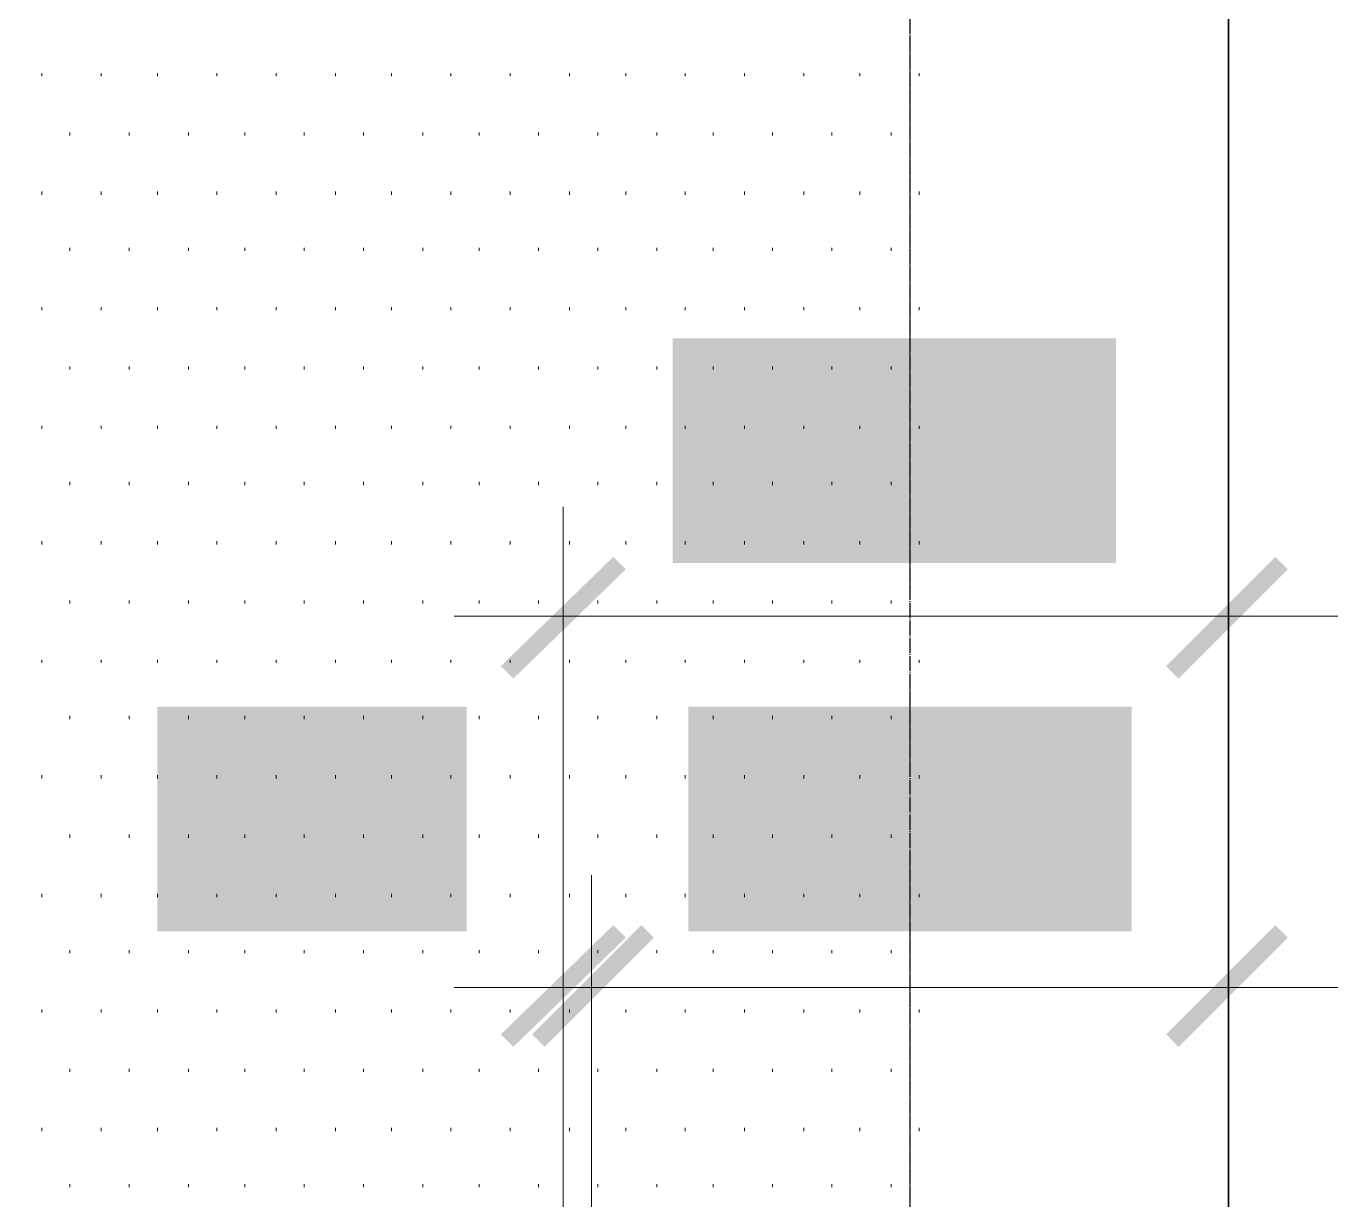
# Model space of a CAD drawing. Header units: millimetres. Extents: x -383313 to -161684, y -117025 to 99224.
# Drawn here: x -321713 to -319935, y -22596 to -21004 of the extents above; entities that cross this region are included whole.
import ezdxf

# ---------------------------------------------------------------- set-up
doc = ezdxf.new("R2010")
doc.units = ezdxf.units.MM
doc.header["$MEASUREMENT"] = 0
doc.linetypes.add('PS-GOST2.303 5', pattern=[24, 20, -1.5, 1, -1.5])
for name, color, linetype in [('PDF_Geometry', 7, 'Continuous'), ('PDF_Solid Fills', 7, 'Continuous'), ('PS_Оси', 5, 'PS-GOST2.303 5')]:
    doc.layers.add(name, color=color, linetype=linetype)

# ---------------------------------------------------------------- blocks, each defined once
blk = doc.blocks.new('A$Cf5759c35')
at = {"layer": 'PDF_Solid Fills'}
for points in [[(37731.5, -3187.7), (37731.5, -3187.7), (37710.4, -3187.7), (37701.9, -3191.9), (37697.7, -3191.9), (37689.2, -3196.2), (37685, -3200.4), (37680.7, -3204.6), (37676.5, -3208.9), (37735.8, -3213.1), (37740, -3213.1), (37748.5, -3213.1), (37752.7, -3217.3), (37756.9, -3217.3), (37765.4, -3221.6), (37769.6, -3225.8), (37769.6, -3230), (37773.9, -3234.3), (37778.1, -3242.7), (37782.3, -3247), (37782.3, -3255.4), (37782.3, -3259.7), (37782.3, -3268.1), (37782.3, -3272.4), (37782.3, -3280.8), (37782.3, -3289.3), (37778.1, -3293.5), (37778.1, -3302), (37773.9, -3306.2), (37769.6, -3310.5), (37765.4, -3314.7), (37761.2, -3318.9), (37786.6, -3318.9), (37786.6, -3327.4), (37786.6, -3327.4), (37786.6, -3335.9), (37786.6, -3344.3), (37786.6, -3348.6), (37782.3, -3357), (37782.3, -3365.5), (37782.3, -3365.5), (37778.1, -3374), (37778.1, -3382.4), (37773.9, -3386.7), (37769.6, -3390.9), (37769.6, -3395.1), (37765.4, -3399.4), (37756.9, -3407.8), (37752.7, -3412.1), (37748.5, -3412.1), (37744.2, -3416.3), (37735.8, -3416.3), (37727.3, -3416.3), (37786.6, -3420.5), (37790.8, -3416.3), (37795, -3407.8), (37799.3, -3403.6), (37799.3, -3395.1), (37803.5, -3390.9), (37807.7, -3382.4), (37807.7, -3382.4), (37807.7, -3378.2), (37812, -3374), (37812, -3365.5), (37812, -3361.3), (37816.2, -3352.8), (37816.2, -3348.6), (37816.2, -3340.1), (37816.2, -3331.6), (37816.2, -3323.2), (37816.2, -3314.7), (37816.2, -3306.2), (37816.2, -3306.2), (37816.2, -3297.8), (37816.2, -3289.3), (37816.2, -3280.8), (37816.2, -3272.4), (37816.2, -3263.9), (37812, -3259.7), (37812, -3251.2), (37812, -3247), (37807.7, -3242.7), (37807.7, -3238.5), (37807.7, -3234.3), (37803.5, -3230), (37799.3, -3221.6), (37795, -3217.3), (37790.8, -3213.1), (37786.6, -3208.9), (37782.3, -3204.6), (37778.1, -3200.4), (37769.6, -3196.2), (37765.4, -3191.9), (37756.9, -3191.9), (37752.7, -3187.7), (37744.2, -3187.7), (37740, -3187.7)], [(37930.5, -3187.7), (37930.5, -3187.7), (37905.1, -3187.7), (37900.9, -3191.9), (37896.6, -3191.9), (37888.2, -3196.2), (37883.9, -3200.4), (37883.9, -3200.4), (37879.7, -3204.6), (37875.5, -3213.1), (37930.5, -3213.1), (37930.5, -3213.1), (37939, -3213.1), (37943.2, -3213.1), (37951.7, -3217.3), (37955.9, -3221.6), (37960.1, -3225.8), (37964.4, -3234.3), (37964.4, -3234.3), (37968.6, -3238.5), (37968.6, -3242.7), (37972.8, -3247), (37972.8, -3251.2), (37972.8, -3255.4), (37977.1, -3263.9), (37977.1, -3272.4), (37977.1, -3276.6), (37977.1, -3285.1), (37977.1, -3293.5), (37977.1, -3306.2), (37977.1, -3314.7), (37977.1, -3314.7), (37977.1, -3327.4), (37977.1, -3335.9), (37977.1, -3344.3), (37977.1, -3352.8), (37977.1, -3357), (37977.1, -3365.5), (37972.8, -3374), (37972.8, -3378.2), (37972.8, -3382.4), (37968.6, -3386.7), (37968.6, -3390.9), (37964.4, -3395.1), (37964.4, -3399.4), (37960.1, -3403.6), (37951.7, -3407.8), (37947.4, -3412.1), (37943.2, -3416.3), (37934.7, -3416.3), (37930.5, -3416.3), (37875.5, -3420.5), (37879.7, -3424.8), (37883.9, -3429), (37888.2, -3433.2), (37896.6, -3433.2), (37900.9, -3437.5), (37909.3, -3437.5), (37913.6, -3441.7), (37922, -3441.7), (37930.5, -3441.7), (37930.5, -3441.7), (37939, -3441.7), (37943.2, -3441.7), (37951.7, -3437.5), (37955.9, -3437.5), (37964.4, -3433.2), (37968.6, -3429), (37972.8, -3429), (37977.1, -3424.8), (37981.3, -3420.5), (37985.5, -3416.3), (37989.8, -3412.1), (37994, -3403.6), (37994, -3399.4), (37998.2, -3390.9), (38002.5, -3386.7), (38002.5, -3382.4), (38002.5, -3378.2), (38006.7, -3374), (38006.7, -3365.5), (38006.7, -3361.3), (38006.7, -3352.8), (38010.9, -3344.3), (38010.9, -3340.1), (38010.9, -3331.6), (38010.9, -3323.2), (38010.9, -3314.7), (38010.9, -3310.5), (38010.9, -3302), (38010.9, -3293.5), (38010.9, -3285.1), (38010.9, -3280.8), (38006.7, -3272.4), (38006.7, -3268.1), (38006.7, -3259.7), (38006.7, -3255.4), (38002.5, -3247), (38002.5, -3242.7), (37998.2, -3234.3), (37994, -3230), (37994, -3221.6), (37989.8, -3217.3), (37989.8, -3217.3), (37985.5, -3213.1), (37981.3, -3208.9), (37977.1, -3200.4), (37968.6, -3196.2), (37964.4, -3196.2), (37964.4, -3191.9), (37955.9, -3191.9), (37951.7, -3187.7), (37943.2, -3187.7), (37934.7, -3187.7)], [(38125.2, -3187.7), (38125.2, -3187.7), (38099.8, -3187.7), (38095.6, -3191.9), (38091.4, -3191.9), (38082.9, -3196.2), (38078.7, -3200.4), (38078.7, -3200.4), (38074.4, -3204.6), (38070.2, -3213.1), (38125.2, -3213.1), (38125.2, -3213.1), (38133.7, -3213.1), (38137.9, -3213.1), (38146.4, -3217.3), (38150.6, -3221.6), (38154.9, -3225.8), (38159.1, -3234.3), (38159.1, -3234.3), (38163.3, -3238.5), (38163.3, -3242.7), (38167.6, -3247), (38167.6, -3251.2), (38167.6, -3255.4), (38171.8, -3263.9), (38171.8, -3272.4), (38171.8, -3276.6), (38171.8, -3285.1), (38171.8, -3293.5), (38171.8, -3306.2), (38171.8, -3314.7), (38171.8, -3314.7), (38171.8, -3327.4), (38171.8, -3335.9), (38171.8, -3344.3), (38171.8, -3352.8), (38171.8, -3357), (38171.8, -3365.5), (38167.6, -3374), (38167.6, -3378.2), (38167.6, -3382.4), (38163.3, -3386.7), (38163.3, -3390.9), (38159.1, -3395.1), (38159.1, -3399.4), (38154.9, -3403.6), (38146.4, -3407.8), (38142.2, -3412.1), (38137.9, -3416.3), (38129.5, -3416.3), (38125.2, -3416.3), (38070.2, -3420.5), (38074.4, -3424.8), (38078.7, -3429), (38082.9, -3433.2), (38091.4, -3433.2), (38095.6, -3437.5), (38104.1, -3437.5), (38108.3, -3441.7), (38116.8, -3441.7), (38125.2, -3441.7), (38125.2, -3441.7), (38133.7, -3441.7), (38137.9, -3441.7), (38146.4, -3437.5), (38150.6, -3437.5), (38159.1, -3433.2), (38163.3, -3429), (38167.6, -3429), (38171.8, -3424.8), (38176, -3420.5), (38180.3, -3416.3), (38184.5, -3412.1), (38188.7, -3403.6), (38188.7, -3399.4), (38193, -3390.9), (38197.2, -3386.7), (38197.2, -3382.4), (38197.2, -3378.2), (38201.4, -3374), (38201.4, -3365.5), (38201.4, -3361.3), (38201.4, -3352.8), (38205.7, -3344.3), (38205.7, -3340.1), (38205.7, -3331.6), (38205.7, -3323.2), (38205.7, -3314.7), (38205.7, -3310.5), (38205.7, -3302), (38205.7, -3293.5), (38205.7, -3285.1), (38205.7, -3280.8), (38201.4, -3272.4), (38201.4, -3268.1), (38201.4, -3259.7), (38201.4, -3255.4), (38197.2, -3247), (38197.2, -3242.7), (38193, -3234.3), (38188.7, -3230), (38188.7, -3221.6), (38184.5, -3217.3), (38184.5, -3217.3), (38180.3, -3213.1), (38176, -3208.9), (38171.8, -3200.4), (38163.3, -3196.2), (38159.1, -3196.2), (38159.1, -3191.9), (38150.6, -3191.9), (38146.4, -3187.7), (38137.9, -3187.7), (38129.5, -3187.7)], [(37676.5, -3208.9), (37672.3, -3213.1), (37668, -3217.3), (37663.8, -3225.8), (37659.6, -3230), (37659.6, -3234.3), (37655.3, -3242.7), (37655.3, -3247), (37655.3, -3255.4), (37651.1, -3263.9), (37651.1, -3272.4), (37651.1, -3276.6), (37655.3, -3280.8), (37655.3, -3289.3), (37655.3, -3297.8), (37659.6, -3302), (37659.6, -3310.5), (37663.8, -3314.7), (37668, -3318.9), (37668, -3327.4), (37672.3, -3331.6), (37735.8, -3327.4), (37727.3, -3327.4), (37723.1, -3323.2), (37714.6, -3323.2), (37710.4, -3318.9), (37706.1, -3314.7), (37697.7, -3310.5), (37697.7, -3310.5), (37693.4, -3306.2), (37689.2, -3297.8), (37689.2, -3293.5), (37685, -3285.1), (37685, -3280.8), (37685, -3272.4), (37685, -3263.9), (37685, -3259.7), (37689.2, -3251.2), (37689.2, -3247), (37693.4, -3238.5), (37693.4, -3234.3), (37697.7, -3230), (37706.1, -3221.6), (37710.4, -3217.3), (37714.6, -3217.3), (37723.1, -3213.1), (37727.3, -3213.1), (37735.8, -3213.1)], [(37875.5, -3213.1), (37871.2, -3217.3), (37867, -3221.6), (37862.8, -3230), (37858.5, -3234.3), (37858.5, -3242.7), (37854.3, -3242.7), (37854.3, -3251.2), (37854.3, -3255.4), (37850.1, -3263.9), (37850.1, -3268.1), (37850.1, -3276.6), (37850.1, -3280.8), (37850.1, -3289.3), (37850.1, -3297.8), (37845.8, -3306.2), (37845.8, -3314.7), (37845.8, -3318.9), (37845.8, -3327.4), (37850.1, -3335.9), (37850.1, -3344.3), (37850.1, -3352.8), (37850.1, -3361.3), (37850.1, -3365.5), (37854.3, -3374), (37854.3, -3378.2), (37858.5, -3386.7), (37858.5, -3390.9), (37862.8, -3395.1), (37862.8, -3403.6), (37867, -3407.8), (37871.2, -3412.1), (37871.2, -3416.3), (37875.5, -3420.5), (37930.5, -3416.3), (37926.3, -3416.3), (37922, -3416.3), (37913.6, -3412.1), (37909.3, -3412.1), (37905.1, -3407.8), (37896.6, -3403.6), (37892.4, -3395.1), (37892.4, -3395.1), (37892.4, -3390.9), (37888.2, -3386.7), (37888.2, -3382.4), (37883.9, -3378.2), (37883.9, -3369.7), (37883.9, -3365.5), (37879.7, -3357), (37879.7, -3348.6), (37879.7, -3340.1), (37879.7, -3331.6), (37879.7, -3323.2), (37879.7, -3314.7), (37879.7, -3306.2), (37879.7, -3297.8), (37879.7, -3289.3), (37879.7, -3280.8), (37879.7, -3272.4), (37883.9, -3268.1), (37883.9, -3259.7), (37883.9, -3255.4), (37888.2, -3247), (37888.2, -3242.7), (37892.4, -3238.5), (37892.4, -3234.3), (37896.6, -3230), (37900.9, -3225.8), (37905.1, -3221.6), (37909.3, -3217.3), (37913.6, -3213.1), (37922, -3213.1), (37930.5, -3213.1)], [(38070.2, -3213.1), (38066, -3217.3), (38061.7, -3221.6), (38057.5, -3230), (38053.3, -3234.3), (38053.3, -3242.7), (38049, -3242.7), (38049, -3251.2), (38049, -3255.4), (38044.8, -3263.9), (38044.8, -3268.1), (38044.8, -3276.6), (38044.8, -3280.8), (38044.8, -3289.3), (38044.8, -3297.8), (38040.6, -3306.2), (38040.6, -3314.7), (38040.6, -3318.9), (38040.6, -3327.4), (38044.8, -3335.9), (38044.8, -3344.3), (38044.8, -3352.8), (38044.8, -3361.3), (38044.8, -3365.5), (38049, -3374), (38049, -3378.2), (38053.3, -3386.7), (38053.3, -3390.9), (38057.5, -3395.1), (38057.5, -3403.6), (38061.7, -3407.8), (38066, -3412.1), (38066, -3416.3), (38070.2, -3420.5), (38125.2, -3416.3), (38121, -3416.3), (38116.8, -3416.3), (38108.3, -3412.1), (38104.1, -3412.1), (38099.8, -3407.8), (38091.4, -3403.6), (38087.1, -3395.1), (38087.1, -3395.1), (38087.1, -3390.9), (38082.9, -3386.7), (38082.9, -3382.4), (38078.7, -3378.2), (38078.7, -3369.7), (38078.7, -3365.5), (38074.4, -3357), (38074.4, -3348.6), (38074.4, -3340.1), (38074.4, -3331.6), (38074.4, -3323.2), (38074.4, -3314.7), (38074.4, -3306.2), (38074.4, -3297.8), (38074.4, -3289.3), (38074.4, -3280.8), (38074.4, -3272.4), (38078.7, -3268.1), (38078.7, -3259.7), (38078.7, -3255.4), (38082.9, -3247), (38082.9, -3242.7), (38087.1, -3238.5), (38087.1, -3234.3), (38091.4, -3230), (38095.6, -3225.8), (38099.8, -3221.6), (38104.1, -3217.3), (38108.3, -3213.1), (38116.8, -3213.1), (38125.2, -3213.1)], [(37761.2, -3318.9), (37752.7, -3323.2), (37740, -3323.2), (37735.8, -3327.4), (37672.3, -3331.6), (37676.5, -3331.6), (37685, -3335.9), (37689.2, -3340.1), (37693.4, -3344.3), (37701.9, -3348.6), (37706.1, -3348.6), (37714.6, -3352.8), (37718.8, -3352.8), (37727.3, -3352.8), (37727.3, -3352.8), (37735.8, -3352.8), (37744.2, -3352.8), (37748.5, -3348.6), (37756.9, -3348.6), (37761.2, -3344.3), (37761.2, -3344.3), (37769.6, -3340.1), (37773.9, -3335.9), (37778.1, -3331.6), (37782.3, -3327.4), (37786.6, -3318.9)], [(37685, -3378.2), (37659.6, -3378.2), (37659.6, -3390.9), (37663.8, -3399.4), (37663.8, -3403.6), (37668, -3412.1), (37672.3, -3416.3), (37676.5, -3420.5), (37680.7, -3424.8), (37680.7, -3429), (37689.2, -3433.2), (37693.4, -3433.2), (37697.7, -3437.5), (37706.1, -3437.5), (37714.6, -3441.7), (37718.8, -3441.7), (37727.3, -3441.7), (37731.5, -3441.7), (37740, -3441.7), (37744.2, -3441.7), (37752.7, -3437.5), (37756.9, -3437.5), (37765.4, -3433.2), (37769.6, -3429), (37778.1, -3429), (37782.3, -3424.8), (37786.6, -3420.5), (37727.3, -3416.3), (37727.3, -3416.3), (37718.8, -3416.3), (37710.4, -3412.1), (37706.1, -3412.1), (37701.9, -3407.8), (37697.7, -3403.6), (37693.4, -3399.4), (37689.2, -3390.9), (37689.2, -3386.7)], [(37092.3, -3687.2), (37066.9, -3687.2), (36952.6, -3848.1), (36952.6, -3877.7), (37062.7, -3877.7), (37062.7, -3937), (37092.3, -3937), (37092.3, -3877.7), (37126.2, -3877.7), (37126.2, -3848.1), (37092.3, -3848.1), (36982.2, -3848.1), (37062.7, -3738)], [(37092.3, -3687.2), (37062.7, -3738), (37062.7, -3848.1), (36982.2, -3848.1), (37092.3, -3848.1)], [(37240.5, -3687.2), (37240.5, -3687.2), (37215.1, -3687.2), (37210.8, -3691.5), (37206.6, -3691.5), (37198.1, -3695.7), (37193.9, -3699.9), (37193.9, -3699.9), (37189.7, -3704.2), (37185.4, -3712.6), (37240.5, -3712.6), (37240.5, -3712.6), (37248.9, -3712.6), (37253.2, -3712.6), (37261.6, -3716.9), (37265.9, -3721.1), (37270.1, -3725.3), (37274.3, -3733.8), (37274.3, -3733.8), (37278.6, -3738), (37278.6, -3742.3), (37282.8, -3746.5), (37282.8, -3750.7), (37282.8, -3755), (37287, -3763.4), (37287, -3771.9), (37287, -3776.1), (37287, -3784.6), (37287, -3793.1), (37287, -3805.8), (37287, -3814.2), (37287, -3814.2), (37287, -3826.9), (37287, -3835.4), (37287, -3843.9), (37287, -3852.3), (37287, -3856.6), (37287, -3865), (37282.8, -3873.5), (37282.8, -3877.7), (37282.8, -3882), (37278.6, -3886.2), (37278.6, -3890.4), (37274.3, -3894.7), (37274.3, -3898.9), (37270.1, -3903.1), (37261.6, -3907.4), (37257.4, -3911.6), (37253.2, -3915.8), (37244.7, -3915.8), (37240.5, -3915.8), (37185.4, -3920.1), (37189.7, -3924.3), (37193.9, -3928.5), (37198.1, -3932.8), (37206.6, -3932.8), (37210.8, -3937), (37219.3, -3937), (37223.5, -3941.2), (37232, -3941.2), (37240.5, -3941.2), (37240.5, -3941.2), (37248.9, -3941.2), (37253.2, -3941.2), (37261.6, -3937), (37265.9, -3937), (37274.3, -3932.8), (37278.6, -3928.5), (37282.8, -3928.5), (37287, -3924.3), (37291.3, -3920.1), (37295.5, -3915.8), (37299.7, -3911.6), (37304, -3903.1), (37304, -3898.9), (37308.2, -3890.4), (37312.4, -3886.2), (37312.4, -3882), (37312.4, -3877.7), (37316.7, -3873.5), (37316.7, -3865), (37316.7, -3860.8), (37316.7, -3852.3), (37320.9, -3843.9), (37320.9, -3839.6), (37320.9, -3831.2), (37320.9, -3822.7), (37320.9, -3814.2), (37320.9, -3810), (37320.9, -3801.5), (37320.9, -3793.1), (37320.9, -3784.6), (37320.9, -3780.4), (37316.7, -3771.9), (37316.7, -3767.7), (37316.7, -3759.2), (37316.7, -3755), (37312.4, -3746.5), (37312.4, -3742.3), (37308.2, -3733.8), (37304, -3729.6), (37304, -3721.1), (37299.7, -3716.9), (37299.7, -3716.9), (37295.5, -3712.6), (37291.3, -3708.4), (37287, -3699.9), (37278.6, -3695.7), (37274.3, -3695.7), (37274.3, -3691.5), (37265.9, -3691.5), (37261.6, -3687.2), (37253.2, -3687.2), (37244.7, -3687.2)], [(37756.9, -3687.2), (37731.5, -3687.2), (37723.1, -3691.5), (37718.8, -3695.7), (37714.6, -3695.7), (37710.4, -3699.9), (37701.9, -3704.2), (37701.9, -3708.4), (37697.7, -3712.6), (37693.4, -3716.9), (37689.2, -3725.3), (37685, -3729.6), (37685, -3738), (37685, -3742.3), (37685, -3750.7), (37685, -3755), (37685, -3763.4), (37685, -3767.7), (37689.2, -3776.1), (37693.4, -3780.4), (37693.4, -3780.4), (37697.7, -3788.8), (37701.9, -3793.1), (37706.1, -3793.1), (37714.6, -3797.3), (37723.1, -3801.5), (37718.8, -3801.5), (37714.6, -3805.8), (37706.1, -3805.8), (37701.9, -3810), (37693.4, -3814.2), (37689.2, -3818.5), (37685, -3822.7), (37685, -3826.9), (37680.7, -3831.2), (37680.7, -3835.4), (37676.5, -3843.9), (37676.5, -3848.1), (37672.3, -3856.6), (37672.3, -3865), (37672.3, -3873.5), (37676.5, -3877.7), (37676.5, -3886.2), (37676.5, -3890.4), (37680.7, -3898.9), (37685, -3903.1), (37689.2, -3907.4), (37693.4, -3915.8), (37697.7, -3920.1), (37756.9, -3915.8), (37748.5, -3915.8), (37744.2, -3915.8), (37735.8, -3911.6), (37731.5, -3907.4), (37723.1, -3907.4), (37718.8, -3903.1), (37714.6, -3894.7), (37710.4, -3890.4), (37710.4, -3886.2), (37706.1, -3877.7), (37706.1, -3873.5), (37706.1, -3865), (37706.1, -3860.8), (37706.1, -3852.3), (37710.4, -3843.9), (37710.4, -3839.6), (37714.6, -3835.4), (37718.8, -3831.2), (37723.1, -3826.9), (37727.3, -3822.7), (37735.8, -3818.5), (37740, -3818.5), (37748.5, -3814.2), (37756.9, -3814.2), (37756.9, -3814.2), (37816.2, -3814.2), (37812, -3810), (37803.5, -3805.8), (37799.3, -3805.8), (37790.8, -3801.5), (37790.8, -3801.5), (37799.3, -3797.3), (37803.5, -3793.1), (37812, -3788.8), (37756.9, -3788.8), (37748.5, -3788.8), (37744.2, -3788.8), (37735.8, -3784.6), (37731.5, -3784.6), (37727.3, -3780.4), (37723.1, -3776.1), (37718.8, -3767.7), (37718.8, -3763.4), (37714.6, -3755), (37714.6, -3750.7), (37714.6, -3746.5), (37714.6, -3738), (37718.8, -3733.8), (37723.1, -3729.6), (37727.3, -3721.1), (37731.5, -3721.1), (37735.8, -3716.9), (37740, -3712.6), (37748.5, -3712.6), (37756.9, -3712.6), (37812, -3708.4), (37807.7, -3704.2), (37807.7, -3704.2), (37799.3, -3699.9), (37795, -3695.7), (37790.8, -3691.5), (37782.3, -3691.5), (37778.1, -3687.2), (37769.6, -3687.2), (37761.2, -3687.2)], [(37955.9, -3687.2), (37930.5, -3687.2), (37926.3, -3691.5), (37917.8, -3695.7), (37913.6, -3695.7), (37909.3, -3699.9), (37905.1, -3704.2), (37900.9, -3708.4), (37955.9, -3712.6), (37955.9, -3712.6), (37964.4, -3712.6), (37968.6, -3712.6), (37977.1, -3716.9), (37981.3, -3721.1), (37985.5, -3725.3), (37985.5, -3725.3), (37989.8, -3729.6), (37994, -3733.8), (37994, -3742.3), (37998.2, -3750.7), (38027.9, -3746.5), (38027.9, -3742.3), (38027.9, -3738), (38023.6, -3729.6), (38019.4, -3725.3), (38019.4, -3716.9), (38015.2, -3712.6), (38010.9, -3708.4), (38006.7, -3704.2), (38002.5, -3699.9), (37998.2, -3695.7), (37989.8, -3691.5), (37985.5, -3691.5), (37977.1, -3687.2), (37972.8, -3687.2), (37964.4, -3687.2)], [(38146.4, -3687.2), (38146.4, -3687.2), (38121, -3687.2), (38116.8, -3691.5), (38112.5, -3691.5), (38104.1, -3695.7), (38099.8, -3699.9), (38099.8, -3699.9), (38095.6, -3704.2), (38091.4, -3712.6), (38146.4, -3712.6), (38146.4, -3712.6), (38154.9, -3712.6), (38159.1, -3712.6), (38167.6, -3716.9), (38171.8, -3721.1), (38176, -3725.3), (38180.3, -3733.8), (38180.3, -3733.8), (38184.5, -3738), (38184.5, -3742.3), (38188.7, -3746.5), (38188.7, -3750.7), (38188.7, -3755), (38193, -3763.4), (38193, -3771.9), (38193, -3776.1), (38193, -3784.6), (38193, -3793.1), (38193, -3805.8), (38193, -3814.2), (38193, -3814.2), (38193, -3826.9), (38193, -3835.4), (38193, -3843.9), (38193, -3852.3), (38193, -3856.6), (38193, -3865), (38188.7, -3873.5), (38188.7, -3877.7), (38188.7, -3882), (38184.5, -3886.2), (38184.5, -3890.4), (38180.3, -3894.7), (38180.3, -3898.9), (38176, -3903.1), (38167.6, -3907.4), (38163.3, -3911.6), (38159.1, -3915.8), (38150.6, -3915.8), (38146.4, -3915.8), (38091.4, -3920.1), (38095.6, -3924.3), (38099.8, -3928.5), (38104.1, -3932.8), (38112.5, -3932.8), (38116.8, -3937), (38125.2, -3937), (38129.5, -3941.2), (38137.9, -3941.2), (38146.4, -3941.2), (38146.4, -3941.2), (38154.9, -3941.2), (38159.1, -3941.2), (38167.6, -3937), (38171.8, -3937), (38180.3, -3932.8), (38184.5, -3928.5), (38188.7, -3928.5), (38193, -3924.3), (38197.2, -3920.1), (38201.4, -3915.8), (38205.7, -3911.6), (38209.9, -3903.1), (38209.9, -3898.9), (38214.1, -3890.4), (38218.4, -3886.2), (38218.4, -3882), (38218.4, -3877.7), (38222.6, -3873.5), (38222.6, -3865), (38222.6, -3860.8), (38222.6, -3852.3), (38226.8, -3843.9), (38226.8, -3839.6), (38226.8, -3831.2), (38226.8, -3822.7), (38226.8, -3814.2), (38226.8, -3810), (38226.8, -3801.5), (38226.8, -3793.1), (38226.8, -3784.6), (38226.8, -3780.4), (38222.6, -3771.9), (38222.6, -3767.7), (38222.6, -3759.2), (38222.6, -3755), (38218.4, -3746.5), (38218.4, -3742.3), (38214.1, -3733.8), (38209.9, -3729.6), (38209.9, -3721.1), (38205.7, -3716.9), (38205.7, -3716.9), (38201.4, -3712.6), (38197.2, -3708.4), (38193, -3699.9), (38184.5, -3695.7), (38180.3, -3695.7), (38180.3, -3691.5), (38171.8, -3691.5), (38167.6, -3687.2), (38159.1, -3687.2), (38150.6, -3687.2)], [(37185.4, -3712.6), (37181.2, -3716.9), (37177, -3721.1), (37172.7, -3729.6), (37168.5, -3733.8), (37168.5, -3742.3), (37164.3, -3742.3), (37164.3, -3750.7), (37164.3, -3755), (37160, -3763.4), (37160, -3767.7), (37160, -3776.1), (37160, -3780.4), (37160, -3788.8), (37160, -3797.3), (37155.8, -3805.8), (37155.8, -3814.2), (37155.8, -3818.5), (37155.8, -3826.9), (37160, -3835.4), (37160, -3843.9), (37160, -3852.3), (37160, -3860.8), (37160, -3865), (37164.3, -3873.5), (37164.3, -3877.7), (37168.5, -3886.2), (37168.5, -3890.4), (37172.7, -3894.7), (37172.7, -3903.1), (37177, -3907.4), (37181.2, -3911.6), (37181.2, -3915.8), (37185.4, -3920.1), (37240.5, -3915.8), (37236.2, -3915.8), (37232, -3915.8), (37223.5, -3911.6), (37219.3, -3911.6), (37215.1, -3907.4), (37206.6, -3903.1), (37202.4, -3894.7), (37202.4, -3894.7), (37202.4, -3890.4), (37198.1, -3886.2), (37198.1, -3882), (37193.9, -3877.7), (37193.9, -3869.3), (37193.9, -3865), (37189.7, -3856.6), (37189.7, -3848.1), (37189.7, -3839.6), (37189.7, -3831.2), (37189.7, -3822.7), (37189.7, -3814.2), (37189.7, -3805.8), (37189.7, -3797.3), (37189.7, -3788.8), (37189.7, -3780.4), (37189.7, -3771.9), (37193.9, -3767.7), (37193.9, -3759.2), (37193.9, -3755), (37198.1, -3746.5), (37198.1, -3742.3), (37202.4, -3738), (37202.4, -3733.8), (37206.6, -3729.6), (37210.8, -3725.3), (37215.1, -3721.1), (37219.3, -3716.9), (37223.5, -3712.6), (37232, -3712.6), (37240.5, -3712.6)], [(37812, -3708.4), (37756.9, -3712.6), (37769.6, -3712.6), (37773.9, -3716.9), (37778.1, -3716.9), (37786.6, -3721.1), (37786.6, -3725.3), (37790.8, -3729.6), (37795, -3738), (37795, -3742.3), (37795, -3750.7), (37795, -3755), (37795, -3759.2), (37795, -3767.7), (37790.8, -3771.9), (37786.6, -3780.4), (37782.3, -3780.4), (37778.1, -3784.6), (37769.6, -3788.8), (37765.4, -3788.8), (37756.9, -3788.8), (37812, -3788.8), (37816.2, -3784.6), (37820.4, -3780.4), (37820.4, -3776.1), (37824.7, -3771.9), (37824.7, -3763.4), (37828.9, -3759.2), (37828.9, -3750.7), (37828.9, -3746.5), (37828.9, -3738), (37824.7, -3733.8), (37824.7, -3725.3), (37820.4, -3721.1), (37816.2, -3716.9)], [(37900.9, -3708.4), (37892.4, -3712.6), (37892.4, -3721.1), (37888.2, -3725.3), (37883.9, -3729.6), (37883.9, -3733.8), (37879.7, -3738), (37879.7, -3746.5), (37875.5, -3750.7), (37875.5, -3759.2), (37871.2, -3763.4), (37871.2, -3771.9), (37871.2, -3780.4), (37867, -3784.6), (37867, -3793.1), (37867, -3801.5), (37867, -3810), (37867, -3818.5), (37867, -3822.7), (37867, -3831.2), (37867, -3839.6), (37867, -3848.1), (37871.2, -3856.6), (37871.2, -3865), (37871.2, -3869.3), (37875.5, -3877.7), (37875.5, -3882), (37879.7, -3890.4), (37879.7, -3894.7), (37883.9, -3898.9), (37883.9, -3903.1), (37888.2, -3907.4), (37892.4, -3911.6), (37892.4, -3915.8), (37900.9, -3920.1), (37905.1, -3924.3), (37909.3, -3928.5), (37913.6, -3932.8), (37922, -3932.8), (37926.3, -3937), (37934.7, -3937), (37939, -3941.2), (37947.4, -3941.2), (37955.9, -3941.2), (37955.9, -3941.2), (37960.1, -3941.2), (37968.6, -3941.2), (37977.1, -3937), (37981.3, -3937), (37989.8, -3932.8), (37994, -3928.5), (37994, -3928.5), (38002.5, -3924.3), (38006.7, -3920.1), (38010.9, -3915.8), (37951.7, -3915.8), (37947.4, -3915.8), (37939, -3915.8), (37934.7, -3911.6), (37926.3, -3907.4), (37926.3, -3907.4), (37922, -3903.1), (37917.8, -3898.9), (37913.6, -3894.7), (37909.3, -3886.2), (37909.3, -3882), (37905.1, -3877.7), (37905.1, -3869.3), (37905.1, -3865), (37900.9, -3856.6), (37900.9, -3852.3), (37905.1, -3848.1), (37905.1, -3839.6), (37905.1, -3831.2), (37909.3, -3826.9), (37913.6, -3822.7), (37917.8, -3818.5), (37922, -3814.2), (37926.3, -3810), (37896.6, -3810), (37896.6, -3805.8), (37896.6, -3797.3), (37900.9, -3788.8), (37900.9, -3780.4), (37900.9, -3771.9), (37900.9, -3767.7), (37905.1, -3759.2), (37905.1, -3755), (37905.1, -3750.7), (37909.3, -3746.5), (37913.6, -3738), (37917.8, -3733.8), (37922, -3729.6), (37926.3, -3725.3), (37930.5, -3721.1), (37934.7, -3716.9), (37943.2, -3712.6), (37947.4, -3712.6), (37955.9, -3712.6)], [(38091.4, -3712.6), (38087.1, -3716.9), (38082.9, -3721.1), (38078.7, -3729.6), (38074.4, -3733.8), (38074.4, -3742.3), (38070.2, -3742.3), (38070.2, -3750.7), (38070.2, -3755), (38066, -3763.4), (38066, -3767.7), (38066, -3776.1), (38066, -3780.4), (38066, -3788.8), (38066, -3797.3), (38061.7, -3805.8), (38061.7, -3814.2), (38061.7, -3818.5), (38061.7, -3826.9), (38066, -3835.4), (38066, -3843.9), (38066, -3852.3), (38066, -3860.8), (38066, -3865), (38070.2, -3873.5), (38070.2, -3877.7), (38074.4, -3886.2), (38074.4, -3890.4), (38078.7, -3894.7), (38078.7, -3903.1), (38082.9, -3907.4), (38087.1, -3911.6), (38087.1, -3915.8), (38091.4, -3920.1), (38146.4, -3915.8), (38142.2, -3915.8), (38137.9, -3915.8), (38129.5, -3911.6), (38125.2, -3911.6), (38121, -3907.4), (38112.5, -3903.1), (38108.3, -3894.7), (38108.3, -3894.7), (38108.3, -3890.4), (38104.1, -3886.2), (38104.1, -3882), (38099.8, -3877.7), (38099.8, -3869.3), (38099.8, -3865), (38095.6, -3856.6), (38095.6, -3848.1), (38095.6, -3839.6), (38095.6, -3831.2), (38095.6, -3822.7), (38095.6, -3814.2), (38095.6, -3805.8), (38095.6, -3797.3), (38095.6, -3788.8), (38095.6, -3780.4), (38095.6, -3771.9), (38099.8, -3767.7), (38099.8, -3759.2), (38099.8, -3755), (38104.1, -3746.5), (38104.1, -3742.3), (38108.3, -3738), (38108.3, -3733.8), (38112.5, -3729.6), (38116.8, -3725.3), (38121, -3721.1), (38125.2, -3716.9), (38129.5, -3712.6), (38137.9, -3712.6), (38146.4, -3712.6)], [(37960.1, -3776.1), (37960.1, -3776.1), (37939, -3776.1), (37930.5, -3780.4), (37926.3, -3784.6), (37922, -3784.6), (37917.8, -3788.8), (37913.6, -3793.1), (37905.1, -3797.3), (37900.9, -3801.5), (37896.6, -3810), (37926.3, -3810), (37934.7, -3805.8), (37939, -3805.8), (37947.4, -3801.5), (37951.7, -3801.5), (38010.9, -3797.3), (38006.7, -3793.1), (38002.5, -3788.8), (37998.2, -3784.6), (37989.8, -3780.4), (37985.5, -3780.4), (37977.1, -3776.1), (37972.8, -3776.1), (37964.4, -3776.1)], [(38010.9, -3797.3), (37951.7, -3801.5), (37964.4, -3801.5), (37972.8, -3805.8), (37977.1, -3810), (37981.3, -3810), (37985.5, -3818.5), (37989.8, -3818.5), (37994, -3822.7), (37994, -3831.2), (37998.2, -3835.4), (37998.2, -3843.9), (38002.5, -3848.1), (38002.5, -3856.6), (38002.5, -3865), (37998.2, -3869.3), (37998.2, -3877.7), (37998.2, -3882), (37994, -3890.4), (37989.8, -3894.7), (37985.5, -3898.9), (37985.5, -3903.1), (37977.1, -3907.4), (37972.8, -3911.6), (37968.6, -3915.8), (37960.1, -3915.8), (37951.7, -3915.8), (38010.9, -3915.8), (38015.2, -3911.6), (38019.4, -3907.4), (38023.6, -3898.9), (38023.6, -3894.7), (38027.9, -3890.4), (38027.9, -3882), (38032.1, -3877.7), (38032.1, -3869.3), (38032.1, -3865), (38032.1, -3856.6), (38032.1, -3852.3), (38032.1, -3843.9), (38032.1, -3839.6), (38027.9, -3831.2), (38027.9, -3826.9), (38023.6, -3818.5), (38023.6, -3814.2), (38019.4, -3805.8), (38015.2, -3801.5)], [(37816.2, -3814.2), (37756.9, -3814.2), (37769.6, -3814.2), (37773.9, -3818.5), (37782.3, -3822.7), (37786.6, -3822.7), (37790.8, -3831.2), (37795, -3835.4), (37799.3, -3839.6), (37803.5, -3843.9), (37803.5, -3852.3), (37807.7, -3860.8), (37807.7, -3865), (37807.7, -3873.5), (37807.7, -3877.7), (37803.5, -3886.2), (37799.3, -3890.4), (37799.3, -3898.9), (37790.8, -3903.1), (37786.6, -3907.4), (37782.3, -3911.6), (37778.1, -3911.6), (37769.6, -3915.8), (37765.4, -3915.8), (37756.9, -3915.8), (37756.9, -3915.8), (37697.7, -3920.1), (37697.7, -3920.1), (37706.1, -3924.3), (37710.4, -3928.5), (37714.6, -3932.8), (37723.1, -3937), (37727.3, -3937), (37735.8, -3937), (37740, -3941.2), (37748.5, -3941.2), (37756.9, -3941.2), (37761.2, -3941.2), (37769.6, -3941.2), (37773.9, -3941.2), (37782.3, -3937), (37786.6, -3937), (37795, -3932.8), (37799.3, -3932.8), (37807.7, -3928.5), (37812, -3924.3), (37816.2, -3920.1), (37820.4, -3915.8), (37824.7, -3911.6), (37828.9, -3903.1), (37833.1, -3898.9), (37833.1, -3890.4), (37837.4, -3886.2), (37837.4, -3877.7), (37837.4, -3873.5), (37837.4, -3865), (37837.4, -3865), (37837.4, -3856.6), (37837.4, -3848.1), (37837.4, -3843.9), (37833.1, -3835.4), (37828.9, -3831.2), (37824.7, -3826.9), (37824.7, -3822.7), (37820.4, -3818.5)]]:
    blk.add_hatch(color=8, dxfattribs=at).paths.add_polyline_path(points)
at = {"layer": 'PDF_Geometry', "color": 8, "lineweight": 13}
for points in [[(-1888.1, 3395.1), (-2235.2, 3598.3), (6790.1, 19113.5), (23223.9, 19113.5), (23223.9, 18982.3), (32672.7, 18982.3), (32672.7, 19113.5), (38379.2, 19113.5), (38379.2, -7264.4), (37977.1, -7264.4)], [(37947.4, -2751.7), (37947.4, -3501)], [(37477.5, -3390.9), (37477.5, -4851.4), (37477.5, -3890.4)], [(38379.2, -3390.9), (38379.2, -4851.4), (38379.2, -3890.4)], [(38527.4, -3539.1), (37329.4, -3539.1)], [(37947.4, -3628), (37947.4, -3750.7)], [(37947.4, -3877.7), (37947.4, -4627)], [(37329.4, -4042.8), (37477.5, -4042.8), (37515.6, -4042.8), (37668, -4042.8)], [(38527.4, -4042.8), (37367.5, -4042.8)]]:
    blk.add_lwpolyline(points, dxfattribs=at)
at = {"layer": 'PDF_Geometry', "color": 8, "lineweight": 35}
blk.add_lwpolyline([(38379.2, 12369.8), (38379.2, 6997.7), (37477.5, 6997.7), (37477.5, 6366.9), (38379.2, 6366.9), (38379.2, 999.1), (37477.5, 999.1), (37477.5, 368.3), (38379.2, 368.3), (38379.2, -4999.6), (37477.5, -4999.6), (37477.5, -5630.3), (38379.2, -5630.3), (38379.2, -7277.1), (17640.1, -7277.1), (-1888.1, 3395.1), (-1270, 4466.2)], dxfattribs=at)
at = {"layer": 'PDF_Geometry', "color": 8, "lineweight": 9}
for points in [[(36770.6, -2806.7), (36770.6, -2802.5)], [(36851, -2806.7), (36851, -2802.5)], [(36927.2, -2806.7), (36927.2, -2802.5)], [(37007.6, -2806.7), (37007.6, -2802.5)], [(37088.1, -2806.7), (37088.1, -2802.5)], [(37168.5, -2806.7), (37168.5, -2802.5)], [(37244.7, -2806.7), (37244.7, -2802.5)], [(37325.1, -2806.7), (37325.1, -2802.5)], [(37405.6, -2806.7), (37405.6, -2802.5)], [(37486, -2806.7), (37486, -2802.5)], [(37562.2, -2806.7), (37562.2, -2802.5)], [(37642.6, -2806.7), (37642.6, -2802.5)], [(37723.1, -2806.7), (37723.1, -2802.5)], [(37803.5, -2806.7), (37803.5, -2802.5)], [(37879.7, -2806.7), (37879.7, -2802.5)], [(37960.1, -2806.7), (37960.1, -2802.5)], [(36808.7, -2887.1), (36808.7, -2882.9)], [(36889.1, -2887.1), (36889.1, -2882.9)], [(36969.5, -2887.1), (36969.5, -2882.9)], [(37045.7, -2887.1), (37045.7, -2882.9)], [(37126.2, -2887.1), (37126.2, -2882.9)], [(37206.6, -2887.1), (37206.6, -2882.9)], [(37287, -2887.1), (37287, -2882.9)], [(37363.2, -2887.1), (37363.2, -2882.9)], [(37443.7, -2887.1), (37443.7, -2882.9)], [(37524.1, -2887.1), (37524.1, -2882.9)], [(37604.5, -2887.1), (37604.5, -2882.9)], [(37680.7, -2887.1), (37680.7, -2882.9)], [(37761.2, -2887.1), (37761.2, -2882.9)], [(37841.6, -2887.1), (37841.6, -2882.9)], [(37922, -2887.1), (37922, -2882.9)], [(36770.6, -2967.6), (36770.6, -2963.3)], [(36851, -2967.6), (36851, -2963.3)], [(36927.2, -2967.6), (36927.2, -2963.3)], [(37007.6, -2967.6), (37007.6, -2963.3)], [(37088.1, -2967.6), (37088.1, -2963.3)], [(37168.5, -2967.6), (37168.5, -2963.3)], [(37244.7, -2967.6), (37244.7, -2963.3)], [(37325.1, -2967.6), (37325.1, -2963.3)], [(37405.6, -2967.6), (37405.6, -2963.3)], [(37486, -2967.6), (37486, -2963.3)], [(37562.2, -2967.6), (37562.2, -2963.3)], [(37642.6, -2967.6), (37642.6, -2963.3)], [(37723.1, -2967.6), (37723.1, -2963.3)], [(37803.5, -2967.6), (37803.5, -2963.3)], [(37879.7, -2967.6), (37879.7, -2963.3)], [(37960.1, -2967.6), (37960.1, -2963.3)], [(36808.7, -3043.8), (36808.7, -3039.5)], [(36889.1, -3043.8), (36889.1, -3039.5)], [(36969.5, -3043.8), (36969.5, -3039.5)], [(37045.7, -3043.8), (37045.7, -3039.5)], [(37126.2, -3043.8), (37126.2, -3039.5)], [(37206.6, -3043.8), (37206.6, -3039.5)], [(37287, -3043.8), (37287, -3039.5)], [(37363.2, -3043.8), (37363.2, -3039.5)], [(37443.7, -3043.8), (37443.7, -3039.5)], [(37524.1, -3043.8), (37524.1, -3039.5)], [(37604.5, -3043.8), (37604.5, -3039.5)], [(37680.7, -3043.8), (37680.7, -3039.5)], [(37761.2, -3043.8), (37761.2, -3039.5)], [(37841.6, -3043.8), (37841.6, -3039.5)], [(37922, -3043.8), (37922, -3039.5)], [(36770.6, -3124.2), (36770.6, -3120)], [(36851, -3124.2), (36851, -3120)], [(36927.2, -3124.2), (36927.2, -3120)], [(37007.6, -3124.2), (37007.6, -3120)], [(37088.1, -3124.2), (37088.1, -3120)], [(37168.5, -3124.2), (37168.5, -3120)], [(37244.7, -3124.2), (37244.7, -3120)], [(37325.1, -3124.2), (37325.1, -3120)], [(37405.6, -3124.2), (37405.6, -3120)], [(37486, -3124.2), (37486, -3120)], [(37562.2, -3124.2), (37562.2, -3120)], [(37642.6, -3124.2), (37642.6, -3120)], [(37723.1, -3124.2), (37723.1, -3120)], [(37803.5, -3124.2), (37803.5, -3120)], [(37879.7, -3124.2), (37879.7, -3120)], [(37960.1, -3124.2), (37960.1, -3120)], [(36808.7, -3204.6), (36808.7, -3200.4)], [(36889.1, -3204.6), (36889.1, -3200.4)], [(36969.5, -3204.6), (36969.5, -3200.4)], [(37045.7, -3204.6), (37045.7, -3200.4)], [(37126.2, -3204.6), (37126.2, -3200.4)], [(37206.6, -3204.6), (37206.6, -3200.4)], [(37287, -3204.6), (37287, -3200.4)], [(37363.2, -3204.6), (37363.2, -3200.4)], [(37443.7, -3204.6), (37443.7, -3200.4)], [(37524.1, -3204.6), (37524.1, -3200.4)], [(37604.5, -3204.6), (37604.5, -3200.4)], [(37680.7, -3204.6), (37680.7, -3200.4)], [(37761.2, -3204.6), (37761.2, -3200.4)], [(37841.6, -3204.6), (37841.6, -3200.4)], [(37922, -3204.6), (37922, -3200.4)], [(36770.6, -3285.1), (36770.6, -3280.8)], [(36851, -3285.1), (36851, -3280.8)], [(36927.2, -3285.1), (36927.2, -3280.8)], [(37007.6, -3285.1), (37007.6, -3280.8)], [(37088.1, -3285.1), (37088.1, -3280.8)], [(37168.5, -3285.1), (37168.5, -3280.8)], [(37244.7, -3285.1), (37244.7, -3280.8)], [(37325.1, -3285.1), (37325.1, -3280.8)], [(37405.6, -3285.1), (37405.6, -3280.8)], [(37486, -3285.1), (37486, -3280.8)], [(37562.2, -3285.1), (37562.2, -3280.8)], [(37642.6, -3285.1), (37642.6, -3280.8)], [(37723.1, -3285.1), (37723.1, -3280.8)], [(37803.5, -3285.1), (37803.5, -3280.8)], [(37879.7, -3285.1), (37879.7, -3280.8)], [(37960.1, -3285.1), (37960.1, -3280.8)], [(36808.7, -3361.3), (36808.7, -3357)], [(36889.1, -3361.3), (36889.1, -3357)], [(36969.5, -3361.3), (36969.5, -3357)], [(37045.7, -3361.3), (37045.7, -3357)], [(37126.2, -3361.3), (37126.2, -3357)], [(37206.6, -3361.3), (37206.6, -3357)], [(37287, -3361.3), (37287, -3357)], [(37363.2, -3361.3), (37363.2, -3357)], [(37443.7, -3361.3), (37443.7, -3357)], [(37524.1, -3361.3), (37524.1, -3357)], [(37604.5, -3361.3), (37604.5, -3357)], [(37680.7, -3361.3), (37680.7, -3357)], [(37761.2, -3361.3), (37761.2, -3357)], [(37841.6, -3361.3), (37841.6, -3357)], [(37922, -3361.3), (37922, -3357)], [(36770.6, -3441.7), (36770.6, -3437.5)], [(36851, -3441.7), (36851, -3437.5)], [(36927.2, -3441.7), (36927.2, -3437.5)], [(37007.6, -3441.7), (37007.6, -3437.5)], [(37088.1, -3441.7), (37088.1, -3437.5)], [(37168.5, -3441.7), (37168.5, -3437.5)], [(37244.7, -3441.7), (37244.7, -3437.5)], [(37325.1, -3441.7), (37325.1, -3437.5)], [(37405.6, -3441.7), (37405.6, -3437.5)], [(37486, -3441.7), (37486, -3437.5)], [(37562.2, -3441.7), (37562.2, -3437.5)], [(37642.6, -3441.7), (37642.6, -3437.5)], [(37723.1, -3441.7), (37723.1, -3437.5)], [(37803.5, -3441.7), (37803.5, -3437.5)], [(37879.7, -3441.7), (37879.7, -3437.5)], [(37960.1, -3441.7), (37960.1, -3437.5)], [(36808.7, -3522.1), (36808.7, -3517.9)], [(36889.1, -3522.1), (36889.1, -3517.9)], [(36969.5, -3522.1), (36969.5, -3517.9)], [(37045.7, -3522.1), (37045.7, -3517.9)], [(37126.2, -3522.1), (37126.2, -3517.9)], [(37206.6, -3522.1), (37206.6, -3517.9)], [(37287, -3522.1), (37287, -3517.9)], [(37363.2, -3522.1), (37363.2, -3517.9)], [(37443.7, -3522.1), (37443.7, -3517.9)], [(37524.1, -3522.1), (37524.1, -3517.9)], [(37604.5, -3522.1), (37604.5, -3517.9)], [(37680.7, -3522.1), (37680.7, -3517.9)], [(37761.2, -3522.1), (37761.2, -3517.9)], [(37841.6, -3522.1), (37841.6, -3517.9)], [(37922, -3522.1), (37922, -3517.9)], [(36770.6, -3602.6), (36770.6, -3598.3)], [(36851, -3602.6), (36851, -3598.3)], [(36927.2, -3602.6), (36927.2, -3598.3)], [(37007.6, -3602.6), (37007.6, -3598.3)], [(37088.1, -3602.6), (37088.1, -3598.3)], [(37168.5, -3602.6), (37168.5, -3598.3)], [(37244.7, -3602.6), (37244.7, -3598.3)], [(37325.1, -3602.6), (37325.1, -3598.3)], [(37405.6, -3602.6), (37405.6, -3598.3)], [(37486, -3602.6), (37486, -3598.3)], [(37562.2, -3602.6), (37562.2, -3598.3)], [(37642.6, -3602.6), (37642.6, -3598.3)], [(37723.1, -3602.6), (37723.1, -3598.3)], [(37803.5, -3602.6), (37803.5, -3598.3)], [(37879.7, -3602.6), (37879.7, -3598.3)], [(37960.1, -3602.6), (37960.1, -3598.3)], [(36808.7, -3678.8), (36808.7, -3674.5)], [(36889.1, -3678.8), (36889.1, -3674.5)], [(36969.5, -3678.8), (36969.5, -3674.5)], [(37045.7, -3678.8), (37045.7, -3674.5)], [(37126.2, -3678.8), (37126.2, -3674.5)], [(37206.6, -3678.8), (37206.6, -3674.5)], [(37287, -3678.8), (37287, -3674.5)], [(37363.2, -3678.8), (37363.2, -3674.5)], [(37443.7, -3678.8), (37443.7, -3674.5)], [(37524.1, -3678.8), (37524.1, -3674.5)], [(37604.5, -3678.8), (37604.5, -3674.5)], [(37680.7, -3678.8), (37680.7, -3674.5)], [(37761.2, -3678.8), (37761.2, -3674.5)], [(37841.6, -3678.8), (37841.6, -3674.5)], [(37922, -3678.8), (37922, -3674.5)], [(36770.6, -3759.2), (36770.6, -3755)], [(36851, -3759.2), (36851, -3755)], [(36927.2, -3759.2), (36927.2, -3755)], [(37007.6, -3759.2), (37007.6, -3755)], [(37088.1, -3759.2), (37088.1, -3755)], [(37168.5, -3759.2), (37168.5, -3755)], [(37244.7, -3759.2), (37244.7, -3755)], [(37325.1, -3759.2), (37325.1, -3755)], [(37405.6, -3759.2), (37405.6, -3755)], [(37486, -3759.2), (37486, -3755)], [(37562.2, -3759.2), (37562.2, -3755)], [(37642.6, -3759.2), (37642.6, -3755)], [(37723.1, -3759.2), (37723.1, -3755)], [(37803.5, -3759.2), (37803.5, -3755)], [(37879.7, -3759.2), (37879.7, -3755)], [(37960.1, -3759.2), (37960.1, -3755)], [(36808.7, -3839.6), (36808.7, -3835.4)], [(36889.1, -3839.6), (36889.1, -3835.4)], [(36969.5, -3839.6), (36969.5, -3835.4)], [(37045.7, -3839.6), (37045.7, -3835.4)], [(37126.2, -3839.6), (37126.2, -3835.4)], [(37206.6, -3839.6), (37206.6, -3835.4)], [(37287, -3839.6), (37287, -3835.4)], [(37363.2, -3839.6), (37363.2, -3835.4)], [(37443.7, -3839.6), (37443.7, -3835.4)], [(37524.1, -3839.6), (37524.1, -3835.4)], [(37604.5, -3839.6), (37604.5, -3835.4)], [(37680.7, -3839.6), (37680.7, -3835.4)], [(37761.2, -3839.6), (37761.2, -3835.4)], [(37841.6, -3839.6), (37841.6, -3835.4)], [(37922, -3839.6), (37922, -3835.4)], [(36770.6, -3920.1), (36770.6, -3915.8)], [(36851, -3920.1), (36851, -3915.8)], [(36927.2, -3920.1), (36927.2, -3915.8)], [(37007.6, -3920.1), (37007.6, -3915.8)], [(37088.1, -3920.1), (37088.1, -3915.8)], [(37168.5, -3920.1), (37168.5, -3915.8)], [(37244.7, -3920.1), (37244.7, -3915.8)], [(37325.1, -3920.1), (37325.1, -3915.8)], [(37405.6, -3920.1), (37405.6, -3915.8)], [(37486, -3920.1), (37486, -3915.8)], [(37562.2, -3920.1), (37562.2, -3915.8)], [(37642.6, -3920.1), (37642.6, -3915.8)], [(37723.1, -3920.1), (37723.1, -3915.8)], [(37803.5, -3920.1), (37803.5, -3915.8)], [(37879.7, -3920.1), (37879.7, -3915.8)], [(37960.1, -3920.1), (37960.1, -3915.8)], [(36808.7, -3996.3), (36808.7, -3992)], [(36889.1, -3996.3), (36889.1, -3992)], [(36969.5, -3996.3), (36969.5, -3992)], [(37045.7, -3996.3), (37045.7, -3992)], [(37126.2, -3996.3), (37126.2, -3992)], [(37206.6, -3996.3), (37206.6, -3992)], [(37287, -3996.3), (37287, -3992)], [(37363.2, -3996.3), (37363.2, -3992)], [(37443.7, -3996.3), (37443.7, -3992)], [(37524.1, -3996.3), (37524.1, -3992)], [(37604.5, -3996.3), (37604.5, -3992)], [(37680.7, -3996.3), (37680.7, -3992)], [(37761.2, -3996.3), (37761.2, -3992)], [(37841.6, -3996.3), (37841.6, -3992)], [(37922, -3996.3), (37922, -3992)], [(36770.6, -4076.7), (36770.6, -4072.5)], [(36851, -4076.7), (36851, -4072.5)], [(36927.2, -4076.7), (36927.2, -4072.5)], [(37007.6, -4076.7), (37007.6, -4072.5)], [(37088.1, -4076.7), (37088.1, -4072.5)], [(37168.5, -4076.7), (37168.5, -4072.5)], [(37244.7, -4076.7), (37244.7, -4072.5)], [(37325.1, -4076.7), (37325.1, -4072.5)], [(37405.6, -4076.7), (37405.6, -4072.5)], [(37486, -4076.7), (37486, -4072.5)], [(37562.2, -4076.7), (37562.2, -4072.5)], [(37642.6, -4076.7), (37642.6, -4072.5)], [(37723.1, -4076.7), (37723.1, -4072.5)], [(37803.5, -4076.7), (37803.5, -4072.5)], [(37879.7, -4076.7), (37879.7, -4072.5)], [(37960.1, -4076.7), (37960.1, -4072.5)], [(36808.7, -4157.1), (36808.7, -4152.9)], [(36889.1, -4157.1), (36889.1, -4152.9)], [(36969.5, -4157.1), (36969.5, -4152.9)], [(37045.7, -4157.1), (37045.7, -4152.9)], [(37126.2, -4157.1), (37126.2, -4152.9)], [(37206.6, -4157.1), (37206.6, -4152.9)], [(37287, -4157.1), (37287, -4152.9)], [(37363.2, -4157.1), (37363.2, -4152.9)], [(37443.7, -4157.1), (37443.7, -4152.9)], [(37524.1, -4157.1), (37524.1, -4152.9)], [(37604.5, -4157.1), (37604.5, -4152.9)], [(37680.7, -4157.1), (37680.7, -4152.9)], [(37761.2, -4157.1), (37761.2, -4152.9)], [(37841.6, -4157.1), (37841.6, -4152.9)], [(37922, -4157.1), (37922, -4152.9)], [(36770.6, -4237.6), (36770.6, -4233.3)], [(36851, -4237.6), (36851, -4233.3)], [(36927.2, -4237.6), (36927.2, -4233.3)], [(37007.6, -4237.6), (37007.6, -4233.3)], [(37088.1, -4237.6), (37088.1, -4233.3)], [(37168.5, -4237.6), (37168.5, -4233.3)], [(37244.7, -4237.6), (37244.7, -4233.3)], [(37325.1, -4237.6), (37325.1, -4233.3)], [(37405.6, -4237.6), (37405.6, -4233.3)], [(37486, -4237.6), (37486, -4233.3)], [(37562.2, -4237.6), (37562.2, -4233.3)], [(37642.6, -4237.6), (37642.6, -4233.3)], [(37723.1, -4237.6), (37723.1, -4233.3)], [(37803.5, -4237.6), (37803.5, -4233.3)], [(37879.7, -4237.6), (37879.7, -4233.3)], [(37960.1, -4237.6), (37960.1, -4233.3)], [(36808.7, -4313.8), (36808.7, -4309.5)], [(36889.1, -4313.8), (36889.1, -4309.5)], [(36969.5, -4313.8), (36969.5, -4309.5)], [(37045.7, -4313.8), (37045.7, -4309.5)], [(37126.2, -4313.8), (37126.2, -4309.5)], [(37206.6, -4313.8), (37206.6, -4309.5)], [(37287, -4313.8), (37287, -4309.5)], [(37363.2, -4313.8), (37363.2, -4309.5)], [(37443.7, -4313.8), (37443.7, -4309.5)], [(37524.1, -4313.8), (37524.1, -4309.5)], [(37604.5, -4313.8), (37604.5, -4309.5)], [(37680.7, -4313.8), (37680.7, -4309.5)], [(37761.2, -4313.8), (37761.2, -4309.5)], [(37841.6, -4313.8), (37841.6, -4309.5)], [(37922, -4313.8), (37922, -4309.5)]]:
    blk.add_lwpolyline(points, dxfattribs=at)
at = {"layer": 'PDF_Geometry', "color": 8, "lineweight": 13}
blk.add_lwpolyline([(37515.6, -3890.4), (37515.6, -4889.5)], close=True, dxfattribs=at)
at = {"layer": 'PDF_Solid Fills', "color": 8, "lineweight": 13}
for points in [[(37625.7, -3162.3), (37625.7, -3467.1), (38226.8, -3162.3)], [(37625.7, -3467.1), (38226.8, -3162.3), (38226.8, -3467.1)], [(37545.3, -3458.6), (37409.8, -3623.7), (37392.9, -3606.8)], [(37562.2, -3475.6), (37545.3, -3458.6), (37409.8, -3623.7)], [(38294.6, -3606.8), (38311.5, -3623.7), (38442.7, -3458.6)], [(38311.5, -3623.7), (38442.7, -3458.6), (38459.7, -3475.6)], [(36927.2, -3661.8), (36927.2, -3966.6), (37346.3, -3661.8)], [(36927.2, -3966.6), (37346.3, -3661.8), (37346.3, -3966.6)], [(37646.9, -3661.8), (37646.9, -3966.6), (38248, -3661.8)], [(37646.9, -3966.6), (38248, -3661.8), (38248, -3966.6)], [(37392.9, -4106.3), (37409.8, -4123.3), (37545.3, -3958.2)], [(37409.8, -4123.3), (37545.3, -3958.2), (37562.2, -3975.1)], [(37583.4, -3958.2), (37452.1, -4123.3), (37435.2, -4106.3)], [(37583.4, -3958.2), (37452.1, -4123.3), (37435.2, -4106.3)], [(37600.3, -3975.1), (37583.4, -3958.2), (37452.1, -4123.3)], [(37600.3, -3975.1), (37583.4, -3958.2), (37452.1, -4123.3)], [(38294.6, -4106.3), (38311.5, -4123.3), (38442.7, -3958.2)], [(38311.5, -4123.3), (38442.7, -3958.2), (38459.7, -3975.1)]]:
    blk.add_solid(points, dxfattribs=at)

msp = doc.modelspace()

# ---------------------------------------------------------------- linework, layer by layer
at = {"layer": 'PS_Оси'}
msp.add_lwpolyline([(-320514.05882, -24012.91133), (-320514.05882, -23582.0977), (-320514.05882, -17582.0977), (-320514.05882, -11582.0977), (-320514.05882, -5582.0977), (-320514.05882, -582.3977), (-320514.05882, 2825.4576)], dxfattribs=at)

# ---------------------------------------------------------------- block references
at = {"ltscale": 100}
msp.add_blockref('A$Cf5759c35', (-358461.97282, -18264.93104), dxfattribs=at)

doc.saveas('drawing.dxf')
